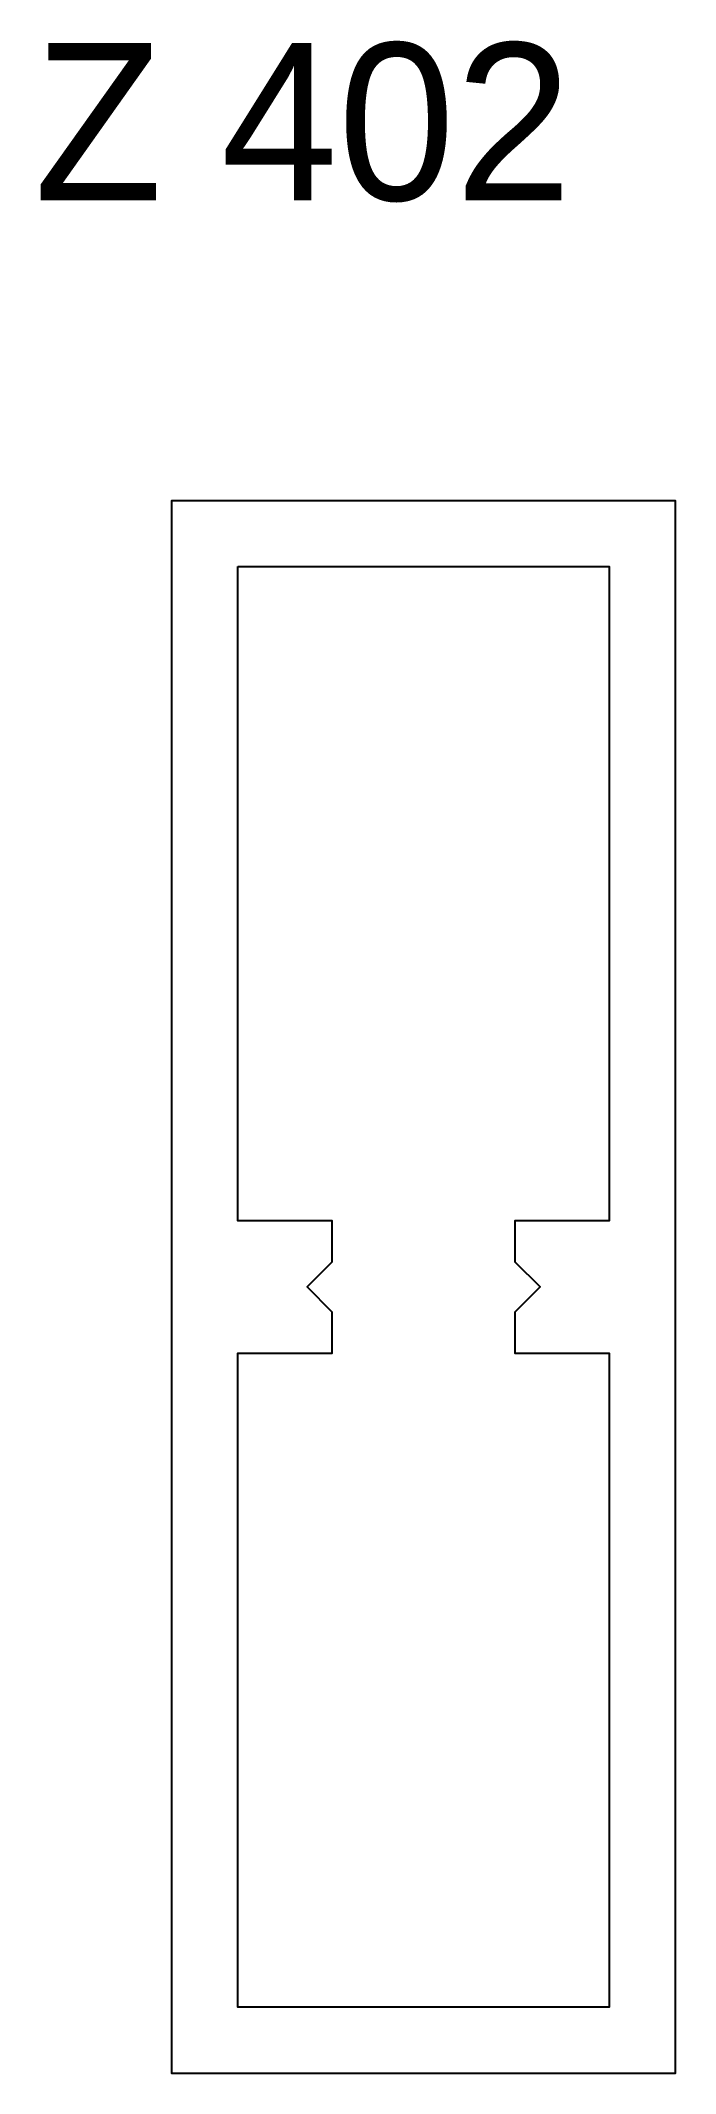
# Model space of a CAD drawing. Header units: millimetres. Extents: x -11.7 to 8.5, y -25.4 to 39.2.
import ezdxf

# ---------------------------------------------------------------- set-up
doc = ezdxf.new("R2010")
doc.units = ezdxf.units.MM
doc.header["$LTSCALE"] = 0.0125
doc.layers.add('Profil', color=7, linetype='Continuous')
doc.layers.add('Text_erfasst', color=3, linetype='Continuous')
doc.styles.add('gs25', font='gsimplex.shx', dxfattribs={"height": 25})

msp = doc.modelspace()

# ---------------------------------------------------------------- linework, layer by layer
at = {"layer": 'Profil'}
for points in [[(-7.537, -0.386), (-7.537, 24.614), (8.463, 24.614), (8.463, -0.386), (8.463, -25.386), (-7.537, -25.386)], [(-5.437, 22.514), (6.363, 22.514), (6.363, 1.714), (3.363, 1.714), (3.363, 0.414), (4.163, -0.386), (3.363, -1.186), (3.363, -2.486), (6.363, -2.486), (6.363, -23.286), (-5.437, -23.286), (-5.437, -2.486), (-2.437, -2.486), (-2.437, -1.186), (-3.237, -0.386), (-2.437, 0.414), (-2.437, 1.714), (-5.437, 1.714)]]:
    msp.add_lwpolyline(points, close=True, dxfattribs=at)

# ---------------------------------------------------------------- texts
at = {"layer": 'Text_erfasst', "style": 'gs25'}
msp.add_text('Z 402', height=5, dxfattribs=at).set_placement((-11.918, 34.161))

doc.saveas('drawing.dxf')
